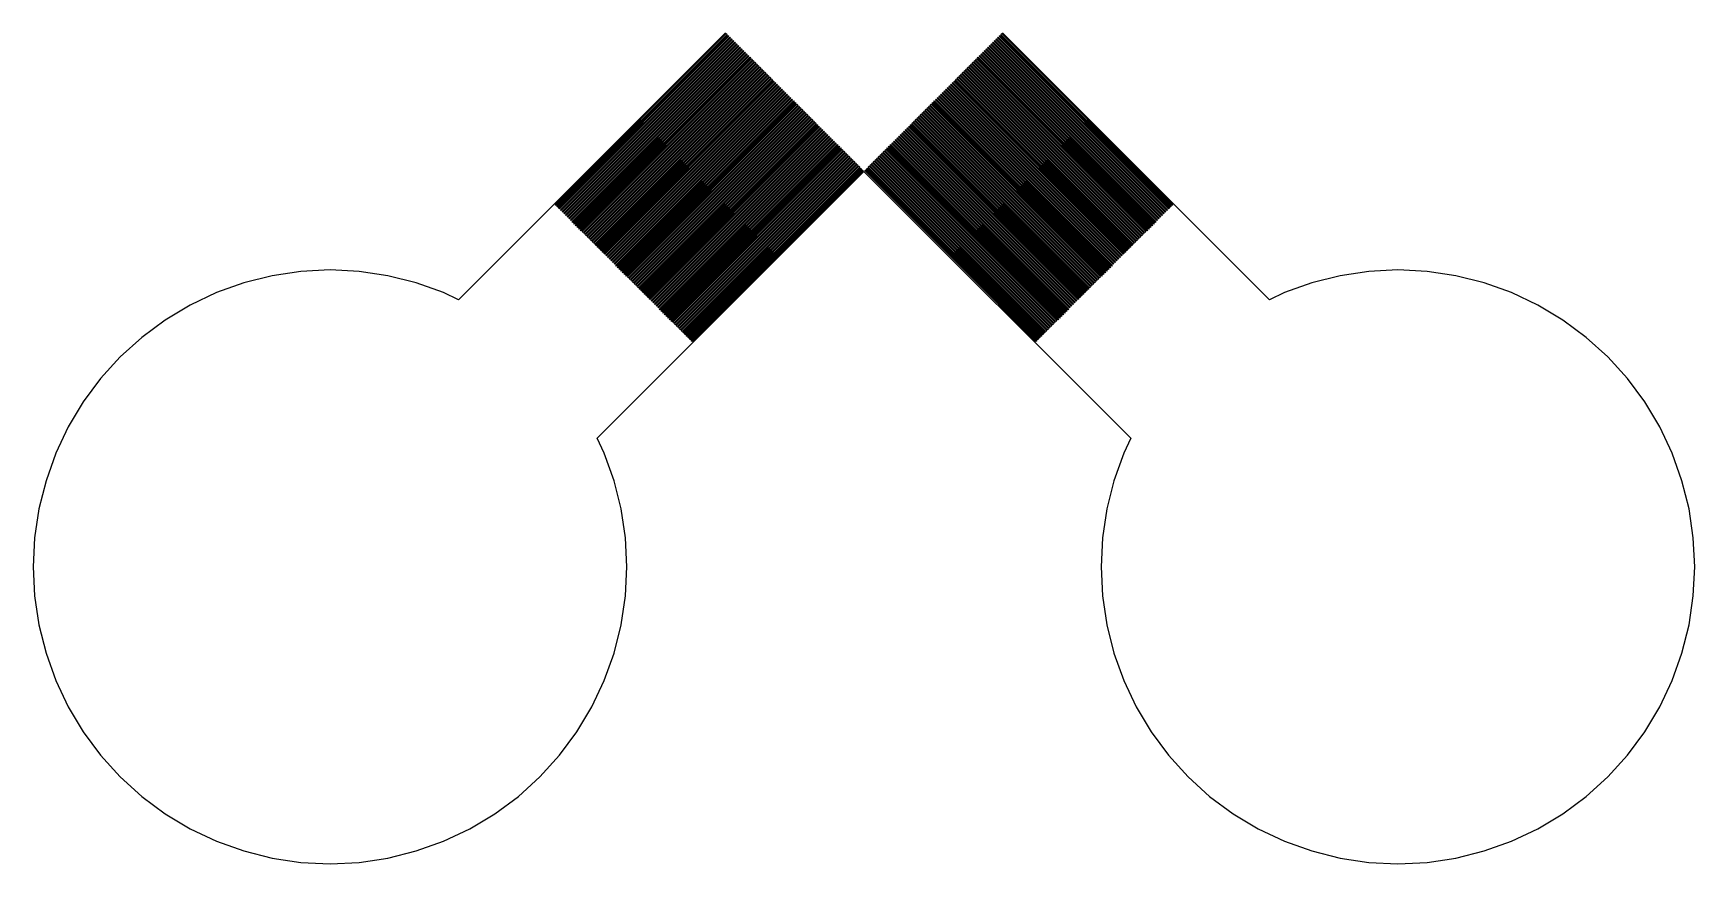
# Model space of a CAD drawing. Extents: x -73 to 181, y -8 to 80.
# Drawn here: x 2 to 16, y 20 to 27 of the extents above; entities that cross this region are included whole.
import ezdxf

# ---------------------------------------------------------------- set-up
doc = ezdxf.new("R2010")
doc.units = 0

msp = doc.modelspace()

# ---------------------------------------------------------------- linework, layer by layer
for p, q in [((7.83327, 27), (5.58597, 24.7527)), ((6.39996, 25.5525), (7.84035, 26.9929)), ((7.84741, 26.9858), (6.40704, 25.5455)), ((6.41411, 25.5384), (7.85448, 26.9788)), ((7.86156, 26.9717), (6.42119, 25.5313)), ((6.42825, 25.5243), (7.86862, 26.9646)), ((7.8757, 26.9576), (6.43532, 25.5172)), ((6.4424, 25.5101), (7.88277, 26.9505)), ((7.88985, 26.9434), (6.44946, 25.5031)), ((6.45654, 25.496), (7.89691, 26.9363)), ((7.90399, 26.9293), (6.46361, 25.4889)), ((6.47067, 25.4818), (7.91106, 26.9222)), ((7.91814, 26.9151), (6.47775, 25.4747)), ((6.48482, 25.4677), (7.9252, 26.9081)), ((7.93227, 26.901), (6.49188, 25.4606)), ((6.49896, 25.4535), (7.93935, 26.8939)), ((7.94641, 26.8869), (6.50603, 25.4465)), ((6.51309, 25.4394), (7.95348, 26.8798)), ((7.96056, 26.8727), (6.52017, 25.4323)), ((7.84035, 26.9929), (7.84741, 26.9858)), ((7.85448, 26.9788), (7.86156, 26.9717)), ((7.86862, 26.9646), (7.8757, 26.9576)), ((7.88277, 26.9505), (7.88985, 26.9434)), ((7.89691, 26.9363), (7.90399, 26.9293)), ((7.91106, 26.9222), (7.91814, 26.9151)), ((7.9252, 26.9081), (7.93227, 26.901)), ((7.93935, 26.8939), (7.94641, 26.8869)), ((7.95348, 26.8798), (7.96056, 26.8727)), ((10.0394, 26.8727), (10.0465, 26.8798)), ((11.4798, 25.4323), (10.0394, 26.8727)), ((10.0465, 26.8798), (11.4869, 25.4394)), ((10.0536, 26.8869), (10.0606, 26.8939)), ((11.494, 25.4465), (10.0536, 26.8869)), ((10.0606, 26.8939), (11.501, 25.4535)), ((10.0677, 26.901), (10.0748, 26.9081)), ((11.5081, 25.4606), (10.0677, 26.901)), ((10.0748, 26.9081), (11.5152, 25.4677)), ((10.0818, 26.9151), (10.0889, 26.9222)), ((11.5222, 25.4747), (10.0818, 26.9151)), ((10.0889, 26.9222), (11.5293, 25.4818)), ((10.096, 26.9293), (10.1031, 26.9363)), ((11.5364, 25.4889), (10.096, 26.9293)), ((10.1031, 26.9363), (11.5434, 25.496)), ((10.1101, 26.9434), (10.1172, 26.9505)), ((11.5505, 25.5031), (10.1101, 26.9434)), ((10.1172, 26.9505), (11.5576, 25.5101)), ((10.1243, 26.9576), (10.1314, 26.9646)), ((11.5647, 25.5172), (10.1243, 26.9576)), ((10.1314, 26.9646), (11.5717, 25.5243)), ((10.1384, 26.9717), (10.1455, 26.9788)), ((11.5788, 25.5313), (10.1384, 26.9717)), ((10.1455, 26.9788), (11.5859, 25.5384)), ((10.1526, 26.9858), (10.1596, 26.9929)), ((11.5929, 25.5455), (10.1526, 26.9858)), ((10.1596, 26.9929), (11.6, 25.5525)), ((12.414, 24.7527), (10.1667, 27)), ((6.52724, 25.4253), (7.96762, 26.8656)), ((7.97469, 26.8586), (6.53432, 25.4182)), ((6.54138, 25.4111), (7.98177, 26.8515)), ((7.98883, 26.8444), (6.54846, 25.4041)), ((6.55554, 25.397), (7.99591, 26.8374)), ((8.00298, 26.8303), (6.56261, 25.3899)), ((6.56967, 25.3828), (8.01004, 26.8232)), ((8.01712, 26.8161), (6.57675, 25.3758)), ((6.58382, 25.3687), (8.02419, 26.8091)), ((8.03127, 26.802), (6.59088, 25.3616)), ((6.59796, 25.3546), (8.03833, 26.7949)), ((8.04541, 26.7879), (6.60503, 25.3475)), ((6.61209, 25.3404), (8.05247, 26.7808)), ((8.05956, 26.7737), (6.61917, 25.3333)), ((6.62624, 25.3263), (8.06662, 26.7666)), ((8.0737, 26.7596), (6.63332, 25.3192)), ((6.64038, 25.3121), (8.08076, 26.7525)), ((8.08783, 26.7454), (6.64745, 25.3051)), ((6.65453, 25.298), (8.09491, 26.7384)), ((8.10197, 26.7313), (6.66159, 25.2909)), ((7.96762, 26.8656), (7.97469, 26.8586)), ((7.98177, 26.8515), (7.98883, 26.8444)), ((7.99591, 26.8374), (8.00298, 26.8303)), ((8.01004, 26.8232), (8.01712, 26.8161)), ((8.02419, 26.8091), (8.03127, 26.802)), ((8.03833, 26.7949), (8.04541, 26.7879)), ((8.05247, 26.7808), (8.05956, 26.7737)), ((8.06662, 26.7666), (8.0737, 26.7596)), ((8.08076, 26.7525), (8.08783, 26.7454)), ((8.09491, 26.7384), (8.10197, 26.7313)), ((9.89801, 26.7313), (9.90508, 26.7384)), ((11.3384, 25.2909), (9.89801, 26.7313)), ((9.90508, 26.7384), (11.3455, 25.298)), ((9.91216, 26.7454), (9.91922, 26.7525)), ((11.3525, 25.3051), (9.91216, 26.7454)), ((9.91922, 26.7525), (11.3596, 25.3121)), ((9.92628, 26.7596), (9.93336, 26.7666)), ((11.3667, 25.3192), (9.92628, 26.7596)), ((9.93336, 26.7666), (11.3737, 25.3263)), ((9.94043, 26.7737), (9.94751, 26.7808)), ((11.3808, 25.3333), (9.94043, 26.7737)), ((9.94751, 26.7808), (11.3879, 25.3404)), ((9.95457, 26.7879), (9.96165, 26.7949)), ((11.395, 25.3475), (9.95457, 26.7879)), ((9.96165, 26.7949), (11.402, 25.3546)), ((9.96872, 26.802), (9.9758, 26.8091)), ((11.4091, 25.3616), (9.96872, 26.802)), ((9.9758, 26.8091), (11.4162, 25.3687)), ((9.98286, 26.8161), (9.98994, 26.8232)), ((11.4232, 25.3758), (9.98286, 26.8161)), ((9.98994, 26.8232), (11.4303, 25.3828)), ((9.99701, 26.8303), (10.0041, 26.8374)), ((11.4374, 25.3899), (9.99701, 26.8303)), ((10.0041, 26.8374), (11.4444, 25.397)), ((10.0112, 26.8444), (10.0182, 26.8515)), ((11.4515, 25.4041), (10.0112, 26.8444)), ((10.0182, 26.8515), (11.4586, 25.4111)), ((10.0253, 26.8586), (10.0324, 26.8656)), ((11.4657, 25.4182), (10.0253, 26.8586)), ((10.0324, 26.8656), (11.4727, 25.4253)), ((6.66867, 25.2838), (8.10904, 26.7242)), ((8.11612, 26.7171), (6.67574, 25.2768)), ((6.68282, 25.2697), (8.12318, 26.7101)), ((8.13025, 26.703), (6.68988, 25.2626)), ((6.69696, 25.2556), (8.13733, 26.6959)), ((8.14439, 26.6889), (6.70403, 25.2485)), ((6.71109, 25.2414), (8.15147, 26.6818)), ((8.15854, 26.6747), (6.71817, 25.2343)), ((6.72523, 25.2273), (8.16562, 26.6676)), ((8.17268, 26.6606), (6.73232, 25.2202)), ((6.73938, 25.2131), (8.17976, 26.6535)), ((8.18683, 26.6464), (6.74644, 25.2061)), ((6.75352, 25.199), (8.19391, 26.6394)), ((8.20097, 26.6323), (6.76059, 25.1919)), ((6.76765, 25.1848), (8.20804, 26.6252)), ((8.21512, 26.6181), (6.77473, 25.1778)), ((6.7818, 25.1707), (8.22218, 26.6111)), ((8.22925, 26.604), (6.78886, 25.1636)), ((6.79594, 25.1566), (8.23633, 26.5969)), ((8.24339, 26.5899), (6.80301, 25.1495)), ((8.10904, 26.7242), (8.11612, 26.7171)), ((8.12318, 26.7101), (8.13025, 26.703)), ((8.13733, 26.6959), (8.14439, 26.6889)), ((8.15147, 26.6818), (8.15854, 26.6747)), ((8.16562, 26.6676), (8.17268, 26.6606)), ((8.17976, 26.6535), (8.18683, 26.6464)), ((8.19391, 26.6394), (8.20097, 26.6323)), ((8.20804, 26.6252), (8.21512, 26.6181)), ((8.22218, 26.6111), (8.22925, 26.604)), ((8.23633, 26.5969), (8.24339, 26.5899)), ((9.75659, 26.5899), (9.76366, 26.5969)), ((11.197, 25.1495), (9.75659, 26.5899)), ((9.76366, 26.5969), (11.204, 25.1566)), ((9.77074, 26.604), (9.7778, 26.6111)), ((11.2111, 25.1636), (9.77074, 26.604)), ((9.7778, 26.6111), (11.2182, 25.1707)), ((9.78487, 26.6181), (9.79195, 26.6252)), ((11.2253, 25.1778), (9.78487, 26.6181)), ((9.79195, 26.6252), (11.2323, 25.1848)), ((9.79901, 26.6323), (9.80608, 26.6394)), ((11.2394, 25.1919), (9.79901, 26.6323)), ((9.80608, 26.6394), (11.2465, 25.199)), ((9.81316, 26.6464), (9.82022, 26.6535)), ((11.2535, 25.2061), (9.81316, 26.6464)), ((9.82022, 26.6535), (11.2606, 25.2131)), ((9.8273, 26.6606), (9.83437, 26.6676)), ((11.2677, 25.2202), (9.8273, 26.6606)), ((9.83437, 26.6676), (11.2747, 25.2273)), ((9.84145, 26.6747), (9.84851, 26.6818)), ((11.2818, 25.2343), (9.84145, 26.6747)), ((9.84851, 26.6818), (11.2889, 25.2414)), ((9.85559, 26.6889), (9.86266, 26.6959)), ((11.296, 25.2485), (9.85559, 26.6889)), ((9.86266, 26.6959), (11.303, 25.2556)), ((9.86974, 26.703), (9.8768, 26.7101)), ((11.3101, 25.2626), (9.86974, 26.703)), ((9.8768, 26.7101), (11.3172, 25.2697)), ((9.88387, 26.7171), (9.89095, 26.7242)), ((11.3242, 25.2768), (9.88387, 26.7171)), ((9.89095, 26.7242), (11.3313, 25.2838)), ((6.81009, 25.1424), (8.25047, 26.5828)), ((8.25754, 26.5757), (6.81715, 25.1353)), ((6.82423, 25.1283), (8.2646, 26.5686)), ((8.27168, 26.5616), (6.8313, 25.1212)), ((6.83838, 25.1141), (8.27875, 26.5545)), ((8.28581, 26.5474), (6.84544, 25.1071)), ((6.85252, 25.1), (8.29289, 26.5404)), ((8.29996, 26.5333), (6.85959, 25.0929)), ((6.86665, 25.0859), (8.30704, 26.5262)), ((8.3141, 26.5191), (6.87373, 25.0788)), ((6.8808, 25.0717), (8.32118, 26.5121)), ((8.32825, 26.505), (6.88786, 25.0646)), ((6.89494, 25.0576), (8.33533, 26.4979)), ((8.34239, 26.4909), (6.90201, 25.0505)), ((6.90909, 25.0434), (8.34947, 26.4838)), ((8.35654, 26.4767), (6.91615, 25.0363)), ((6.92322, 25.0293), (8.3636, 26.4697)), ((8.37068, 26.4626), (6.9303, 25.0222)), ((6.93736, 25.0151), (8.37775, 26.4555)), ((8.25047, 26.5828), (8.25754, 26.5757)), ((8.2646, 26.5686), (8.27168, 26.5616)), ((8.27875, 26.5545), (8.28581, 26.5474)), ((8.29289, 26.5404), (8.29996, 26.5333)), ((8.30704, 26.5262), (8.3141, 26.5191)), ((8.32118, 26.5121), (8.32825, 26.505)), ((8.33533, 26.4979), (8.34239, 26.4909)), ((8.34947, 26.4838), (8.35654, 26.4767)), ((8.3636, 26.4697), (8.37068, 26.4626)), ((8.37775, 26.4555), (8.38481, 26.4485)), ((9.61517, 26.4485), (9.62224, 26.4555)), ((9.62224, 26.4555), (11.0626, 25.0151)), ((9.6293, 26.4626), (9.63638, 26.4697)), ((11.0697, 25.0222), (9.6293, 26.4626)), ((9.63638, 26.4697), (11.0768, 25.0293)), ((9.64345, 26.4767), (9.65051, 26.4838)), ((11.0838, 25.0363), (9.64345, 26.4767)), ((9.65051, 26.4838), (11.0909, 25.0434)), ((9.65759, 26.4909), (9.66466, 26.4979)), ((11.098, 25.0505), (9.65759, 26.4909)), ((9.66466, 26.4979), (11.105, 25.0576)), ((9.67174, 26.505), (9.6788, 26.5121)), ((11.1121, 25.0646), (9.67174, 26.505)), ((9.6788, 26.5121), (11.1192, 25.0717)), ((9.68588, 26.5191), (9.69295, 26.5262)), ((11.1263, 25.0788), (9.68588, 26.5191)), ((9.69295, 26.5262), (11.1333, 25.0859)), ((9.70003, 26.5333), (9.70709, 26.5404)), ((11.1404, 25.0929), (9.70003, 26.5333)), ((9.70709, 26.5404), (11.1475, 25.1)), ((9.71417, 26.5474), (9.72124, 26.5545)), ((11.1545, 25.1071), (9.71417, 26.5474)), ((9.72124, 26.5545), (11.1616, 25.1141)), ((9.7283, 26.5616), (9.73538, 26.5686)), ((11.1687, 25.1212), (9.7283, 26.5616)), ((9.73538, 26.5686), (11.1758, 25.1283)), ((9.74245, 26.5757), (9.74951, 26.5828)), ((11.1828, 25.1353), (9.74245, 26.5757)), ((9.74951, 26.5828), (11.1899, 25.1424)), ((8.38481, 26.4485), (6.94443, 25.0081)), ((6.95151, 25.001), (8.39189, 26.4414)), ((8.39896, 26.4343), (6.95857, 24.9939)), ((6.96565, 24.9869), (8.40602, 26.4272)), ((8.4131, 26.4202), (6.97272, 24.9798)), ((6.97978, 24.9727), (8.42017, 26.4131)), ((8.42723, 26.406), (6.98686, 24.9657)), ((6.99393, 24.9586), (8.43431, 26.399)), ((8.44138, 26.3919), (7.00099, 24.9515)), ((7.00807, 24.9444), (8.44846, 26.3848)), ((8.45552, 26.3777), (7.01514, 24.9374)), ((7.0222, 24.9303), (8.46259, 26.3707)), ((8.46967, 26.3636), (7.02928, 24.9232)), ((7.03635, 24.9162), (8.47673, 26.3565)), ((8.4838, 26.3495), (7.04341, 24.9091)), ((7.05049, 24.902), (8.49088, 26.3424)), ((8.49794, 26.3353), (7.05756, 24.8949)), ((7.06464, 24.8879), (8.50502, 26.3282)), ((8.51208, 26.3212), (7.0717, 24.8808)), ((7.07878, 24.8737), (8.51915, 26.3141)), ((8.39189, 26.4414), (8.39896, 26.4343)), ((8.40602, 26.4272), (8.4131, 26.4202)), ((8.42017, 26.4131), (8.42723, 26.406)), ((8.43431, 26.399), (8.44138, 26.3919)), ((8.44846, 26.3848), (8.45552, 26.3777)), ((8.46259, 26.3707), (8.46967, 26.3636)), ((8.47673, 26.3565), (8.4838, 26.3495)), ((8.49088, 26.3424), (8.49794, 26.3353)), ((8.50502, 26.3282), (8.51208, 26.3212)), ((8.51915, 26.3141), (8.52623, 26.307)), ((9.47375, 26.307), (9.48083, 26.3141)), ((9.48083, 26.3141), (10.9212, 24.8737)), ((9.4879, 26.3212), (9.49496, 26.3282)), ((10.9283, 24.8808), (9.4879, 26.3212)), ((9.49496, 26.3282), (10.9353, 24.8879)), ((9.50204, 26.3353), (9.50911, 26.3424)), ((10.9424, 24.8949), (9.50204, 26.3353)), ((9.50911, 26.3424), (10.9495, 24.902)), ((9.51619, 26.3495), (9.52325, 26.3565)), ((10.9566, 24.9091), (9.51619, 26.3495)), ((9.52325, 26.3565), (10.9636, 24.9162)), ((9.53032, 26.3636), (9.5374, 26.3707)), ((10.9707, 24.9232), (9.53032, 26.3636)), ((9.5374, 26.3707), (10.9778, 24.9303)), ((9.54446, 26.3777), (9.55153, 26.3848)), ((10.9848, 24.9374), (9.54446, 26.3777)), ((9.55153, 26.3848), (10.9919, 24.9444)), ((9.55861, 26.3919), (9.56567, 26.399)), ((10.999, 24.9515), (9.55861, 26.3919)), ((9.56567, 26.399), (11.0061, 24.9586)), ((9.57275, 26.406), (9.57982, 26.4131)), ((11.0131, 24.9657), (9.57275, 26.406)), ((9.57982, 26.4131), (11.0202, 24.9727)), ((9.58688, 26.4202), (9.59396, 26.4272)), ((11.0273, 24.9798), (9.58688, 26.4202)), ((9.59396, 26.4272), (11.0343, 24.9869)), ((9.60103, 26.4343), (9.60809, 26.4414)), ((11.0414, 24.9939), (9.60103, 26.4343)), ((9.60809, 26.4414), (11.0485, 25.001)), ((11.0556, 25.0081), (9.61517, 26.4485)), ((8.52623, 26.307), (7.08586, 24.8667)), ((7.09293, 24.8596), (8.53329, 26.3)), ((8.54036, 26.2929), (7.09999, 24.8525)), ((7.10707, 24.8454), (8.54744, 26.2858)), ((8.5545, 26.2787), (7.11414, 24.8384)), ((7.1212, 24.8313), (8.56158, 26.2717)), ((8.56865, 26.2646), (7.12828, 24.8242)), ((7.13535, 24.8172), (8.57573, 26.2575)), ((8.58279, 26.2505), (7.14241, 24.8101)), ((7.14949, 24.803), (8.58987, 26.2434)), ((8.59694, 26.2363), (7.15656, 24.7959)), ((7.16364, 24.7889), (8.60402, 26.2292)), ((8.61108, 26.2222), (7.1707, 24.7818)), ((7.17776, 24.7747), (8.61815, 26.2151)), ((8.62523, 26.208), (7.18484, 24.7677)), ((7.19191, 24.7606), (8.63229, 26.201)), ((8.63936, 26.1939), (7.19899, 24.7535)), ((7.20605, 24.7464), (8.64644, 26.1868)), ((8.6535, 26.1798), (7.21313, 24.7394)), ((7.2202, 24.7323), (8.66057, 26.1727)), ((8.53329, 26.3), (8.54036, 26.2929)), ((8.54744, 26.2858), (8.5545, 26.2787)), ((8.56158, 26.2717), (8.56865, 26.2646)), ((8.57573, 26.2575), (8.58279, 26.2505)), ((8.58987, 26.2434), (8.59694, 26.2363)), ((8.60402, 26.2292), (8.61108, 26.2222)), ((8.61815, 26.2151), (8.62523, 26.208)), ((8.63229, 26.201), (8.63936, 26.1939)), ((8.64644, 26.1868), (8.6535, 26.1798)), ((8.66057, 26.1727), (8.66765, 26.1656)), ((9.33234, 26.1656), (9.33942, 26.1727)), ((9.33942, 26.1727), (10.7798, 24.7323)), ((9.34648, 26.1798), (9.35355, 26.1868)), ((10.7868, 24.7394), (9.34648, 26.1798)), ((9.35355, 26.1868), (10.7939, 24.7464)), ((9.36063, 26.1939), (9.36769, 26.201)), ((10.801, 24.7535), (9.36063, 26.1939)), ((9.36769, 26.201), (10.8081, 24.7606)), ((9.37476, 26.208), (9.38184, 26.2151)), ((10.8151, 24.7677), (9.37476, 26.208)), ((9.38184, 26.2151), (10.8222, 24.7747)), ((9.3889, 26.2222), (9.39597, 26.2292)), ((10.8293, 24.7818), (9.3889, 26.2222)), ((9.39597, 26.2292), (10.8363, 24.7889)), ((9.40305, 26.2363), (9.41011, 26.2434)), ((10.8434, 24.7959), (9.40305, 26.2363)), ((9.41011, 26.2434), (10.8505, 24.803)), ((9.41719, 26.2505), (9.42426, 26.2575)), ((10.8576, 24.8101), (9.41719, 26.2505)), ((9.42426, 26.2575), (10.8646, 24.8172)), ((9.43134, 26.2646), (9.4384, 26.2717)), ((10.8717, 24.8242), (9.43134, 26.2646)), ((9.4384, 26.2717), (10.8788, 24.8313)), ((9.44548, 26.2787), (9.45255, 26.2858)), ((10.8858, 24.8384), (9.44548, 26.2787)), ((9.45255, 26.2858), (10.8929, 24.8454)), ((9.45963, 26.2929), (9.46669, 26.3)), ((10.9, 24.8525), (9.45963, 26.2929)), ((9.46669, 26.3), (10.9071, 24.8596)), ((10.9141, 24.8667), (9.47375, 26.307)), ((8.66765, 26.1656), (7.22728, 24.7252)), ((7.23434, 24.7182), (8.67471, 26.1585)), ((8.68179, 26.1515), (7.24142, 24.7111)), ((7.24849, 24.704), (8.68886, 26.1444)), ((8.69594, 26.1373), (7.25555, 24.697)), ((7.26263, 24.6899), (8.703, 26.1302)), ((8.71008, 26.1232), (7.2697, 24.6828)), ((7.27676, 24.6757), (8.71715, 26.1161)), ((8.72423, 26.109), (7.28384, 24.6687)), ((7.29091, 24.6616), (8.73129, 26.102)), ((8.73836, 26.0949), (7.29797, 24.6545)), ((7.30505, 24.6474), (8.74544, 26.0878)), ((8.7525, 26.0808), (7.31212, 24.6404)), ((7.31918, 24.6333), (8.75957, 26.0737)), ((8.76665, 26.0666), (7.32626, 24.6262)), ((7.33333, 24.6192), (8.77371, 26.0596)), ((8.78079, 26.0525), (7.34041, 24.6121)), ((7.34747, 24.605), (8.78786, 26.0454)), ((8.79492, 26.0383), (7.35455, 24.598)), ((7.36162, 24.5909), (8.802, 26.0313)), ((8.67471, 26.1585), (8.68179, 26.1515)), ((8.68886, 26.1444), (8.69594, 26.1373)), ((8.703, 26.1302), (8.71008, 26.1232)), ((8.71715, 26.1161), (8.72423, 26.109)), ((8.73129, 26.102), (8.73836, 26.0949)), ((8.74544, 26.0878), (8.7525, 26.0808)), ((8.75957, 26.0737), (8.76665, 26.0666)), ((8.77371, 26.0596), (8.78079, 26.0525)), ((8.78786, 26.0454), (8.79492, 26.0383)), ((8.802, 26.0313), (8.80907, 26.0242)), ((9.19092, 26.0242), (9.19798, 26.0313)), ((9.19798, 26.0313), (10.6384, 24.5909)), ((9.20506, 26.0383), (9.21213, 26.0454)), ((10.6454, 24.598), (9.20506, 26.0383)), ((9.21213, 26.0454), (10.6525, 24.605)), ((9.21919, 26.0525), (9.22627, 26.0596)), ((10.6596, 24.6121), (9.21919, 26.0525)), ((9.22627, 26.0596), (10.6667, 24.6192)), ((9.23334, 26.0666), (9.24042, 26.0737)), ((10.6737, 24.6262), (9.23334, 26.0666)), ((9.24042, 26.0737), (10.6808, 24.6333)), ((9.24748, 26.0808), (9.25455, 26.0878)), ((10.6879, 24.6404), (9.24748, 26.0808)), ((9.25455, 26.0878), (10.6949, 24.6474)), ((9.26163, 26.0949), (9.26869, 26.102)), ((10.702, 24.6545), (9.26163, 26.0949)), ((9.26869, 26.102), (10.7091, 24.6616)), ((9.27576, 26.109), (9.28284, 26.1161)), ((10.7161, 24.6687), (9.27576, 26.109)), ((9.28284, 26.1161), (10.7232, 24.6757)), ((9.2899, 26.1232), (9.29698, 26.1302)), ((10.7303, 24.6828), (9.2899, 26.1232)), ((9.29698, 26.1302), (10.7374, 24.6899)), ((9.30405, 26.1373), (9.31113, 26.1444)), ((10.7444, 24.697), (9.30405, 26.1373)), ((9.31113, 26.1444), (10.7515, 24.704)), ((9.31819, 26.1515), (9.32527, 26.1585)), ((10.7586, 24.7111), (9.31819, 26.1515)), ((9.32527, 26.1585), (10.7656, 24.7182)), ((10.7727, 24.7252), (9.33234, 26.1656)), ((8.80907, 26.0242), (7.3687, 24.5838)), ((7.37576, 24.5768), (8.81613, 26.0171)), ((8.82321, 26.01), (7.38284, 24.5697)), ((7.38991, 24.5626), (8.83028, 26.003)), ((8.83736, 25.9959), (7.39697, 24.5555)), ((7.40405, 24.5485), (8.84442, 25.9888)), ((8.8515, 25.9818), (7.41112, 24.5414)), ((7.4182, 24.5343), (8.85857, 25.9747)), ((8.86565, 25.9676), (7.42526, 24.5272)), ((7.43233, 24.5202), (8.87271, 25.9606)), ((8.87979, 25.9535), (7.43941, 24.5131)), ((7.44647, 24.506), (8.88686, 25.9464)), ((8.89392, 25.9393), (7.45354, 24.499)), ((7.46062, 24.4919), (8.901, 25.9323)), ((8.90807, 25.9252), (7.46768, 24.4848)), ((7.47475, 24.4778), (8.91513, 25.9181)), ((8.92221, 25.9111), (7.48183, 24.4707)), ((7.48889, 24.4636), (8.92928, 25.904)), ((8.93634, 25.8969), (7.49597, 24.4565)), ((7.50305, 24.4495), (8.94342, 25.8898)), ((8.81613, 26.0171), (8.82321, 26.01)), ((8.83028, 26.003), (8.83736, 25.9959)), ((8.84442, 25.9888), (8.8515, 25.9818)), ((8.85857, 25.9747), (8.86565, 25.9676)), ((8.87271, 25.9606), (8.87979, 25.9535)), ((8.88686, 25.9464), (8.89392, 25.9393)), ((8.901, 25.9323), (8.90807, 25.9252)), ((8.91513, 25.9181), (8.92221, 25.9111)), ((8.92928, 25.904), (8.93634, 25.8969)), ((8.94342, 25.8898), (8.95049, 25.8828)), ((9.0495, 25.8828), (9.05656, 25.8898)), ((9.05656, 25.8898), (10.4969, 24.4495)), ((9.06364, 25.8969), (9.07071, 25.904)), ((10.504, 24.4565), (9.06364, 25.8969)), ((9.07071, 25.904), (10.5111, 24.4636)), ((9.07777, 25.9111), (9.08485, 25.9181)), ((10.5182, 24.4707), (9.07777, 25.9111)), ((9.08485, 25.9181), (10.5252, 24.4778)), ((9.09192, 25.9252), (9.09898, 25.9323)), ((10.5323, 24.4848), (9.09192, 25.9252)), ((9.09898, 25.9323), (10.5394, 24.4919)), ((9.10606, 25.9393), (9.11313, 25.9464)), ((10.5464, 24.499), (9.10606, 25.9393)), ((9.11313, 25.9464), (10.5535, 24.506)), ((9.12019, 25.9535), (9.12727, 25.9606)), ((10.5606, 24.5131), (9.12019, 25.9535)), ((9.12727, 25.9606), (10.5677, 24.5202)), ((9.13434, 25.9676), (9.14142, 25.9747)), ((10.5747, 24.5272), (9.13434, 25.9676)), ((9.14142, 25.9747), (10.5818, 24.5343)), ((9.14848, 25.9818), (9.15556, 25.9888)), ((10.5889, 24.5414), (9.14848, 25.9818)), ((9.15556, 25.9888), (10.5959, 24.5485)), ((9.16263, 25.9959), (9.16971, 26.003)), ((10.603, 24.5555), (9.16263, 25.9959)), ((9.16971, 26.003), (10.6101, 24.5626)), ((9.17677, 26.01), (9.18385, 26.0171)), ((10.6171, 24.5697), (9.17677, 26.01)), ((9.18385, 26.0171), (10.6242, 24.5768)), ((10.6313, 24.5838), (9.19092, 26.0242)), ((6.75269, 23.586), (9, 25.8333)), ((8.95049, 25.8828), (7.51012, 24.4424)), ((7.5172, 24.4353), (8.95757, 25.8757)), ((8.96463, 25.8686), (7.52426, 24.4283)), ((7.53133, 24.4212), (8.97169, 25.8616)), ((8.97878, 25.8545), (7.53841, 24.4141)), ((7.54547, 24.407), (8.98584, 25.8474)), ((8.99292, 25.8403), (7.55254, 24.4)), ((8.95757, 25.8757), (8.96463, 25.8686)), ((8.97169, 25.8616), (8.97878, 25.8545)), ((8.98584, 25.8474), (8.99292, 25.8403)), ((9, 25.8333), (11.2473, 23.586)), ((9.00706, 25.8403), (9.01414, 25.8474)), ((10.4474, 24.4), (9.00706, 25.8403)), ((9.01414, 25.8474), (10.4545, 24.407)), ((9.02121, 25.8545), (9.02829, 25.8616)), ((10.4616, 24.4141), (9.02121, 25.8545)), ((9.02829, 25.8616), (10.4687, 24.4212)), ((9.03535, 25.8686), (9.04242, 25.8757)), ((10.4757, 24.4283), (9.03535, 25.8686)), ((9.04242, 25.8757), (10.4828, 24.4353)), ((10.4899, 24.4424), (9.0495, 25.8828)), ((6.40704, 25.5455), (6.39996, 25.5525)), ((6.42119, 25.5313), (6.41411, 25.5384)), ((6.43532, 25.5172), (6.42825, 25.5243)), ((6.44946, 25.5031), (6.4424, 25.5101)), ((6.46361, 25.4889), (6.45654, 25.496)), ((6.47775, 25.4747), (6.47067, 25.4818)), ((11.5293, 25.4818), (11.5222, 25.4747)), ((11.5434, 25.496), (11.5364, 25.4889)), ((11.5576, 25.5101), (11.5505, 25.5031)), ((11.5717, 25.5243), (11.5647, 25.5172)), ((11.5859, 25.5384), (11.5788, 25.5313)), ((11.6, 25.5525), (11.5929, 25.5455)), ((6.49188, 25.4606), (6.48482, 25.4677)), ((6.50603, 25.4465), (6.49896, 25.4535)), ((6.52017, 25.4323), (6.51309, 25.4394)), ((6.53432, 25.4182), (6.52724, 25.4253)), ((6.54846, 25.4041), (6.54138, 25.4111)), ((6.56261, 25.3899), (6.55554, 25.397)), ((6.57675, 25.3758), (6.56967, 25.3828)), ((6.59088, 25.3616), (6.58382, 25.3687)), ((6.60503, 25.3475), (6.59796, 25.3546)), ((6.61917, 25.3333), (6.61209, 25.3404)), ((11.3879, 25.3404), (11.3808, 25.3333)), ((11.402, 25.3546), (11.395, 25.3475)), ((11.4162, 25.3687), (11.4091, 25.3616)), ((11.4303, 25.3828), (11.4232, 25.3758)), ((11.4444, 25.397), (11.4374, 25.3899)), ((11.4586, 25.4111), (11.4515, 25.4041)), ((11.4727, 25.4253), (11.4657, 25.4182)), ((11.4869, 25.4394), (11.4798, 25.4323)), ((11.501, 25.4535), (11.494, 25.4465)), ((11.5152, 25.4677), (11.5081, 25.4606)), ((6.63332, 25.3192), (6.62624, 25.3263)), ((6.64745, 25.3051), (6.64038, 25.3121)), ((6.66159, 25.2909), (6.65453, 25.298)), ((6.67574, 25.2768), (6.66867, 25.2838)), ((6.68988, 25.2626), (6.68282, 25.2697)), ((6.70403, 25.2485), (6.69696, 25.2556)), ((6.71817, 25.2343), (6.71109, 25.2414)), ((6.73232, 25.2202), (6.72523, 25.2273)), ((6.74644, 25.2061), (6.73938, 25.2131)), ((6.76059, 25.1919), (6.75352, 25.199)), ((11.2465, 25.199), (11.2394, 25.1919)), ((11.2606, 25.2131), (11.2535, 25.2061)), ((11.2747, 25.2273), (11.2677, 25.2202)), ((11.2889, 25.2414), (11.2818, 25.2343)), ((11.303, 25.2556), (11.296, 25.2485)), ((11.3172, 25.2697), (11.3101, 25.2626)), ((11.3313, 25.2838), (11.3242, 25.2768)), ((11.3455, 25.298), (11.3384, 25.2909)), ((11.3596, 25.3121), (11.3525, 25.3051)), ((11.3737, 25.3263), (11.3667, 25.3192)), ((6.77473, 25.1778), (6.76765, 25.1848)), ((6.78886, 25.1636), (6.7818, 25.1707)), ((6.80301, 25.1495), (6.79594, 25.1566)), ((6.81715, 25.1353), (6.81009, 25.1424)), ((6.8313, 25.1212), (6.82423, 25.1283)), ((6.84544, 25.1071), (6.83838, 25.1141)), ((6.85959, 25.0929), (6.85252, 25.1)), ((6.87373, 25.0788), (6.86665, 25.0859)), ((6.88786, 25.0646), (6.8808, 25.0717)), ((6.90201, 25.0505), (6.89494, 25.0576)), ((11.105, 25.0576), (11.098, 25.0505)), ((11.1192, 25.0717), (11.1121, 25.0646)), ((11.1333, 25.0859), (11.1263, 25.0788)), ((11.1475, 25.1), (11.1404, 25.0929)), ((11.1616, 25.1141), (11.1545, 25.1071)), ((11.1758, 25.1283), (11.1687, 25.1212)), ((11.1899, 25.1424), (11.1828, 25.1353)), ((11.204, 25.1566), (11.197, 25.1495)), ((11.2182, 25.1707), (11.2111, 25.1636)), ((11.2323, 25.1848), (11.2253, 25.1778)), ((4.01508, 24.9547), (3.7771, 24.8951)), ((4.25777, 24.9908), (4.01508, 24.9547)), ((4.50281, 25.0028), (4.25777, 24.9908)), ((4.74786, 24.9908), (4.50281, 25.0028)), ((4.99054, 24.9548), (4.74786, 24.9908)), ((5.22852, 24.8951), (4.99054, 24.9548)), ((6.91615, 25.0363), (6.90909, 25.0434)), ((6.9303, 25.0222), (6.92322, 25.0293)), ((6.94443, 25.0081), (6.93736, 25.0151)), ((6.95857, 24.9939), (6.95151, 25.001)), ((6.97272, 24.9798), (6.96565, 24.9869)), ((6.98686, 24.9657), (6.97978, 24.9727)), ((7.00099, 24.9515), (6.99393, 24.9586)), ((7.01514, 24.9374), (7.00807, 24.9444)), ((7.02928, 24.9232), (7.0222, 24.9303)), ((7.04341, 24.9091), (7.03635, 24.9162)), ((10.9636, 24.9162), (10.9566, 24.9091)), ((10.9778, 24.9303), (10.9707, 24.9232)), ((10.9919, 24.9444), (10.9848, 24.9374)), ((11.0061, 24.9586), (10.999, 24.9515)), ((11.0202, 24.9727), (11.0131, 24.9657)), ((11.0343, 24.9869), (11.0273, 24.9798)), ((11.0485, 25.001), (11.0414, 24.9939)), ((11.0626, 25.0151), (11.0556, 25.0081)), ((11.0768, 25.0293), (11.0697, 25.0222)), ((11.0909, 25.0434), (11.0838, 25.0363)), ((13.0094, 24.9548), (12.7715, 24.8951)), ((13.2521, 24.9908), (13.0094, 24.9548)), ((13.4972, 25.0028), (13.2521, 24.9908)), ((13.7422, 24.9908), (13.4972, 25.0028)), ((13.9849, 24.9547), (13.7422, 24.9908)), ((14.2229, 24.8951), (13.9849, 24.9547)), ((3.5461, 24.8125), (3.32431, 24.7076)), ((3.7771, 24.8951), (3.5461, 24.8125)), ((5.45952, 24.8125), (5.22852, 24.8951)), ((5.58597, 24.7527), (5.45952, 24.8125)), ((7.05756, 24.8949), (7.05049, 24.902)), ((7.0717, 24.8808), (7.06464, 24.8879)), ((7.08586, 24.8667), (7.07878, 24.8737)), ((7.09999, 24.8525), (7.09293, 24.8596)), ((7.11414, 24.8384), (7.10707, 24.8454)), ((7.12828, 24.8242), (7.1212, 24.8313)), ((7.14241, 24.8101), (7.13535, 24.8172)), ((7.15656, 24.7959), (7.14949, 24.803)), ((7.1707, 24.7818), (7.16364, 24.7889)), ((7.18484, 24.7677), (7.17776, 24.7747)), ((10.8222, 24.7747), (10.8151, 24.7677)), ((10.8363, 24.7889), (10.8293, 24.7818)), ((10.8505, 24.803), (10.8434, 24.7959)), ((10.8646, 24.8172), (10.8576, 24.8101)), ((10.8788, 24.8313), (10.8717, 24.8242)), ((10.8929, 24.8454), (10.8858, 24.8384)), ((10.9071, 24.8596), (10.9, 24.8525)), ((10.9212, 24.8737), (10.9141, 24.8667)), ((10.9353, 24.8879), (10.9283, 24.8808)), ((10.9495, 24.902), (10.9424, 24.8949)), ((12.5405, 24.8125), (12.414, 24.7527)), ((12.7715, 24.8951), (12.5405, 24.8125)), ((14.4539, 24.8125), (14.2229, 24.8951)), ((14.6757, 24.7076), (14.4539, 24.8125)), ((3.32431, 24.7076), (3.11388, 24.5815)), ((7.19899, 24.7535), (7.19191, 24.7606)), ((7.21313, 24.7394), (7.20605, 24.7464)), ((7.22728, 24.7252), (7.2202, 24.7323)), ((7.24142, 24.7111), (7.23434, 24.7182)), ((7.25555, 24.697), (7.24849, 24.704)), ((7.2697, 24.6828), (7.26263, 24.6899)), ((7.28384, 24.6687), (7.27676, 24.6757)), ((7.29797, 24.6545), (7.29091, 24.6616)), ((7.31212, 24.6404), (7.30505, 24.6474)), ((7.32626, 24.6262), (7.31918, 24.6333)), ((10.6808, 24.6333), (10.6737, 24.6262)), ((10.6949, 24.6474), (10.6879, 24.6404)), ((10.7091, 24.6616), (10.702, 24.6545)), ((10.7232, 24.6757), (10.7161, 24.6687)), ((10.7374, 24.6899), (10.7303, 24.6828)), ((10.7515, 24.704), (10.7444, 24.697)), ((10.7656, 24.7182), (10.7586, 24.7111)), ((10.7798, 24.7323), (10.7727, 24.7252)), ((10.7939, 24.7464), (10.7868, 24.7394)), ((10.8081, 24.7606), (10.801, 24.7535)), ((14.8861, 24.5815), (14.6757, 24.7076)), ((3.11388, 24.5815), (2.91682, 24.4353)), ((7.34041, 24.6121), (7.33333, 24.6192)), ((7.35455, 24.598), (7.34747, 24.605)), ((7.3687, 24.5838), (7.36162, 24.5909)), ((7.38284, 24.5697), (7.37576, 24.5768)), ((7.39697, 24.5555), (7.38991, 24.5626)), ((7.41112, 24.5414), (7.40405, 24.5485)), ((7.42526, 24.5272), (7.4182, 24.5343)), ((7.43941, 24.5131), (7.43233, 24.5202)), ((7.45354, 24.499), (7.44647, 24.506)), ((7.46768, 24.4848), (7.46062, 24.4919)), ((10.5394, 24.4919), (10.5323, 24.4848)), ((10.5535, 24.506), (10.5464, 24.499)), ((10.5677, 24.5202), (10.5606, 24.5131)), ((10.5818, 24.5343), (10.5747, 24.5272)), ((10.5959, 24.5485), (10.5889, 24.5414)), ((10.6101, 24.5626), (10.603, 24.5555)), ((10.6242, 24.5768), (10.6171, 24.5697)), ((10.6384, 24.5909), (10.6313, 24.5838)), ((10.6525, 24.605), (10.6454, 24.598)), ((10.6667, 24.6192), (10.6596, 24.6121)), ((15.0832, 24.4353), (14.8861, 24.5815)), ((2.91682, 24.4353), (2.73503, 24.2706)), ((7.48183, 24.4707), (7.47475, 24.4778)), ((7.49597, 24.4565), (7.48889, 24.4636)), ((7.51012, 24.4424), (7.50305, 24.4495)), ((7.52426, 24.4283), (7.5172, 24.4353)), ((7.53841, 24.4141), (7.53133, 24.4212)), ((7.55254, 24.4), (7.54547, 24.407)), ((10.4545, 24.407), (10.4474, 24.4)), ((10.4687, 24.4212), (10.4616, 24.4141)), ((10.4828, 24.4353), (10.4757, 24.4283)), ((10.4969, 24.4495), (10.4899, 24.4424)), ((10.5111, 24.4636), (10.504, 24.4565)), ((10.5252, 24.4778), (10.5182, 24.4707)), ((15.265, 24.2706), (15.0832, 24.4353)), ((2.73503, 24.2706), (2.57027, 24.0888)), ((15.4297, 24.0888), (15.265, 24.2706)), ((2.57027, 24.0888), (2.42413, 23.8917)), ((15.5759, 23.8917), (15.4297, 24.0888)), ((2.42413, 23.8917), (2.29799, 23.6813)), ((15.702, 23.6813), (15.5759, 23.8917)), ((2.29799, 23.6813), (2.19312, 23.4595)), ((15.8069, 23.4595), (15.702, 23.6813)), ((6.81248, 23.4595), (6.75269, 23.586)), ((11.2473, 23.586), (11.1875, 23.4595)), ((2.19312, 23.4595), (2.11046, 23.2285)), ((6.89514, 23.2285), (6.81248, 23.4595)), ((11.1875, 23.4595), (11.1048, 23.2285)), ((15.8895, 23.2285), (15.8069, 23.4595)), ((2.11046, 23.2285), (2.05084, 22.9905)), ((6.95476, 22.9905), (6.89514, 23.2285)), ((11.1048, 23.2285), (11.0452, 22.9905)), ((15.9491, 22.9905), (15.8895, 23.2285)), ((2.05084, 22.9905), (2.01485, 22.7478)), ((6.99075, 22.7479), (6.95476, 22.9905)), ((11.0452, 22.9905), (11.0092, 22.7479)), ((15.9851, 22.7478), (15.9491, 22.9905)), ((2.01485, 22.7478), (2.00281, 22.5028)), ((7.00279, 22.5028), (6.99075, 22.7479)), ((11.0092, 22.7479), (10.9972, 22.5028)), ((15.9972, 22.5028), (15.9851, 22.7478)), ((2.00281, 22.5028), (2.01485, 22.2578)), ((6.99077, 22.2578), (7.00279, 22.5028)), ((10.9972, 22.5028), (11.0092, 22.2578)), ((15.9851, 22.2578), (15.9972, 22.5028)), ((2.01485, 22.2578), (2.05084, 22.0151)), ((6.95474, 22.0151), (6.99077, 22.2578)), ((11.0092, 22.2578), (11.0452, 22.0151)), ((15.9491, 22.0151), (15.9851, 22.2578)), ((2.05084, 22.0151), (2.11046, 21.7771)), ((6.89514, 21.7771), (6.95474, 22.0151)), ((11.0452, 22.0151), (11.1048, 21.7771)), ((15.8895, 21.7771), (15.9491, 22.0151)), ((2.11046, 21.7771), (2.19312, 21.5461)), ((6.81248, 21.5461), (6.89514, 21.7771)), ((11.1048, 21.7771), (11.1875, 21.5461)), ((15.8069, 21.5461), (15.8895, 21.7771)), ((2.19312, 21.5461), (2.29799, 21.3243)), ((6.7076, 21.3243), (6.81248, 21.5461)), ((11.1875, 21.5461), (11.2924, 21.3243)), ((15.702, 21.3243), (15.8069, 21.5461)), ((2.29799, 21.3243), (2.42413, 21.1139)), ((6.58147, 21.1139), (6.7076, 21.3243)), ((11.2924, 21.3243), (11.4185, 21.1139)), ((15.5759, 21.1139), (15.702, 21.3243)), ((2.42413, 21.1139), (2.57027, 20.9168)), ((6.43533, 20.9168), (6.58147, 21.1139)), ((11.4185, 21.1139), (11.5647, 20.9168)), ((15.4297, 20.9168), (15.5759, 21.1139)), ((2.57027, 20.9168), (2.73503, 20.735)), ((6.27057, 20.735), (6.43533, 20.9168)), ((11.5647, 20.9168), (11.7294, 20.735)), ((15.265, 20.735), (15.4297, 20.9168)), ((2.73503, 20.735), (2.91681, 20.5703)), ((6.08878, 20.5703), (6.27057, 20.735)), ((11.7294, 20.735), (11.9112, 20.5703)), ((15.0832, 20.5703), (15.265, 20.735)), ((2.91681, 20.5703), (3.11388, 20.4241)), ((5.89171, 20.4241), (6.08878, 20.5703)), ((11.9112, 20.5703), (12.1083, 20.4241)), ((14.8861, 20.4241), (15.0832, 20.5703)), ((3.11388, 20.4241), (3.3243, 20.298)), ((3.3243, 20.298), (3.54608, 20.1931)), ((5.4595, 20.1931), (5.68129, 20.298)), ((5.68129, 20.298), (5.89171, 20.4241)), ((12.1083, 20.4241), (12.3187, 20.298)), ((12.3187, 20.298), (12.5405, 20.1931)), ((14.4539, 20.1931), (14.6757, 20.298)), ((14.6757, 20.298), (14.8861, 20.4241)), ((3.54608, 20.1931), (3.77708, 20.1105)), ((5.2285, 20.1105), (5.4595, 20.1931)), ((12.5405, 20.1931), (12.7715, 20.1105)), ((14.2229, 20.1105), (14.4539, 20.1931)), ((3.77708, 20.1105), (4.01508, 20.0508)), ((4.01508, 20.0508), (4.25775, 20.0148)), ((4.25775, 20.0148), (4.50279, 20.0028)), ((4.50279, 20.0028), (4.74785, 20.0148)), ((4.74785, 20.0148), (4.99051, 20.0508)), ((4.99051, 20.0508), (5.2285, 20.1105)), ((12.7715, 20.1105), (13.0095, 20.0508)), ((13.0095, 20.0508), (13.2521, 20.0148)), ((13.2521, 20.0148), (13.4972, 20.0028)), ((13.4972, 20.0028), (13.7422, 20.0148)), ((13.7422, 20.0148), (13.9849, 20.0508)), ((13.9849, 20.0508), (14.2229, 20.1105))]:
    msp.add_line(p, q)

doc.saveas('drawing.dxf')
